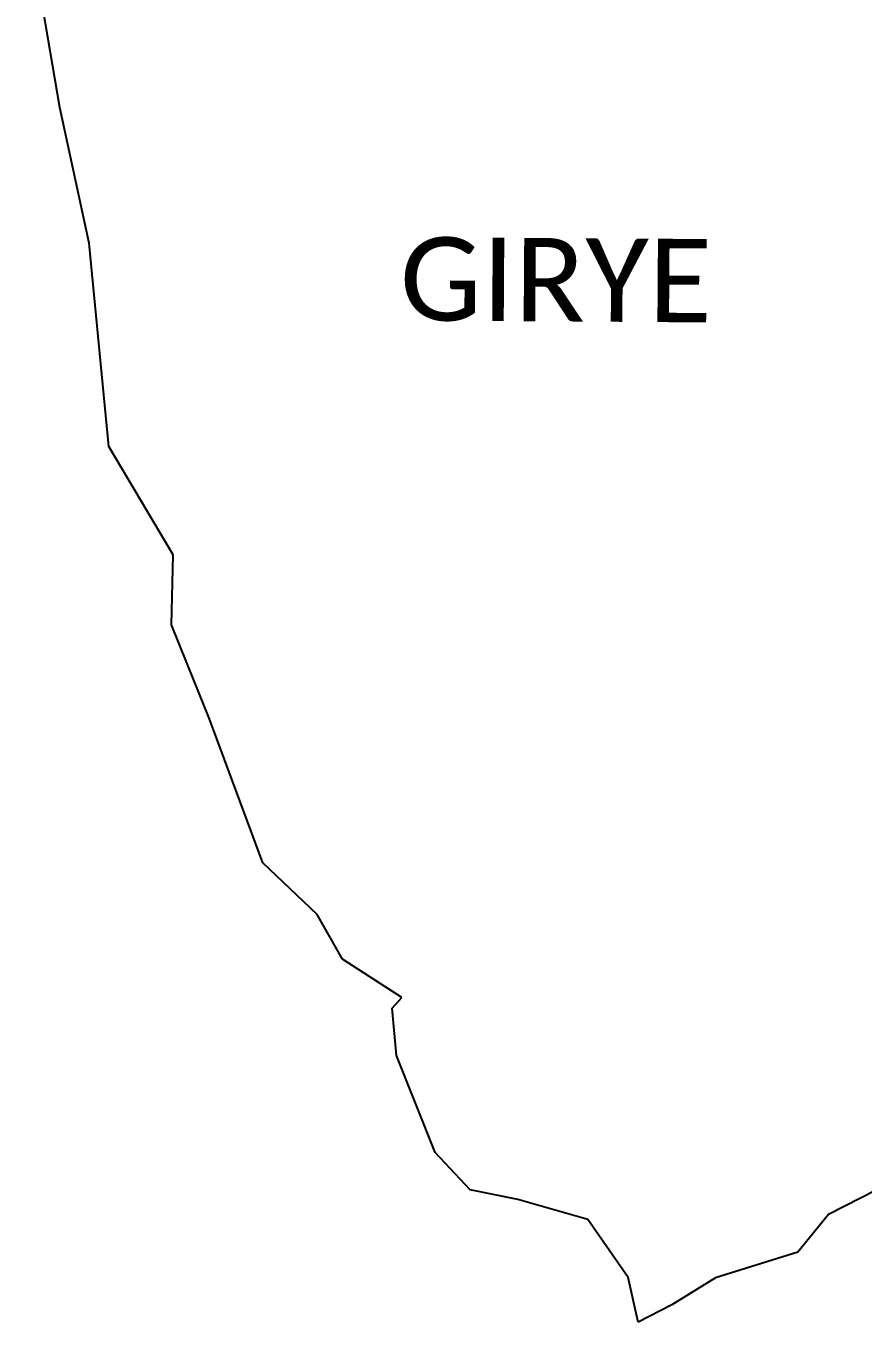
# Model space of a CAD drawing. Header units: metres. Extents: x 321121 to 325188, y 1822391 to 1826704.
# Drawn here: x 321566 to 323377, y 1822391 to 1825195 of the extents above; entities that cross this region are included whole.
import ezdxf

# ---------------------------------------------------------------- set-up
doc = ezdxf.new("R2010")
doc.units = ezdxf.units.M
doc.layers.add('VILLAGE NAME', color=250, linetype='Continuous')

msp = doc.modelspace()

# ---------------------------------------------------------------- linework, layer by layer
at = {"color": 3}
for p, q in [((321639.4, 1825018.3), (321566.2, 1825453.3)), ((321703.2, 1824725.2), (321639.4, 1825018.3)), ((321745.7, 1824285.5), (321703.2, 1824725.2)), ((321885, 1824050.8), (321745.7, 1824285.5)), ((321881.2, 1823899.5), (321885, 1824050.8)), ((321962.4, 1823697.4), (321881.2, 1823899.5)), ((322078.5, 1823384.5), (321962.4, 1823697.4)), ((322196.4, 1823273), (322078.5, 1823384.5)), ((322250.9, 1823176.4), (322196.4, 1823273)), ((322379.2, 1823093.1), (322250.9, 1823176.4)), ((322358.3, 1823069.8), (322379.2, 1823093.1)), ((322367.9, 1822967.5), (322358.3, 1823069.8)), ((322451.7, 1822757.8), (322367.9, 1822967.5)), ((322527.1, 1822677.4), (322451.7, 1822757.8)), ((323440.9, 1822694.1), (323302.5, 1822623.5)), ((322630.7, 1822656.2), (322527.1, 1822677.4)), ((322782, 1822612.6), (322630.7, 1822656.2)), ((322869.4, 1822487.5), (322782, 1822612.6)), ((323302.5, 1822623.5), (323236.4, 1822542.1)), ((323236.4, 1822542.1), (323057.9, 1822486.9)), ((322890.5, 1822391), (322869.4, 1822487.5)), ((323057.9, 1822486.9), (322963.7, 1822428.4)), ((322963.7, 1822428.4), (322890.5, 1822391))]:
    msp.add_line(p, q, dxfattribs=at)

# ---------------------------------------------------------------- texts
at = {"layer": 'VILLAGE NAME', "insert": (322375.9, 1824738.5), "char_height": 180.345, "attachment_point": 1, "rotation": 359.6139}
msp.add_mtext_dynamic_manual_height_columns('{\\fCalibri|b0|i0|c0|p34;GIRYE}', width=1115.443, gutter_width=901.7, heights=[0], dxfattribs=at)

doc.saveas('drawing.dxf')
